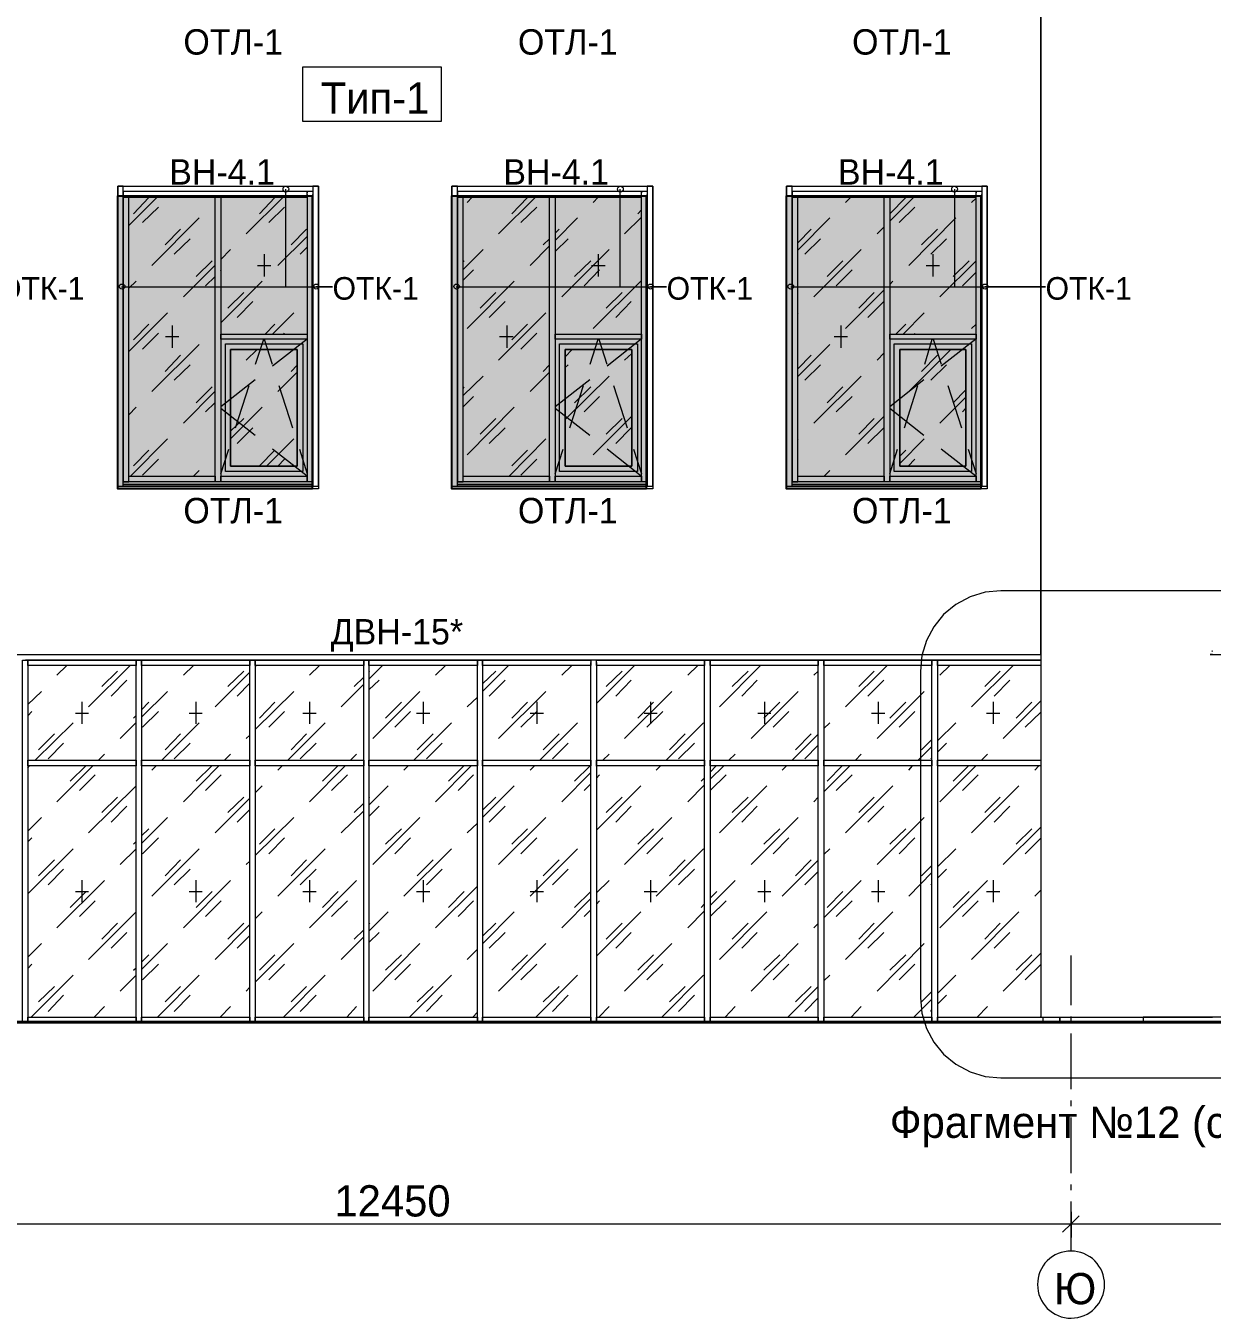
# Model space of a CAD drawing. Header units: millimetres. Extents: x 2294 to 908349, y -83289 to 219220.
# Drawn here: x 338640 to 349630, y -63473 to -51504 of the extents above; entities that cross this region are included whole.
import ezdxf

# ---------------------------------------------------------------- set-up
doc = ezdxf.new("R2010")
doc.units = ezdxf.units.MM
doc.layers.add('PDF _Геометрия', color=7, linetype='Continuous')
doc.layers.add('PDF _Текст', color=7, linetype='Continuous')

msp = doc.modelspace()

# ---------------------------------------------------------------- hatches: boundary and pattern name
at = {"transparency": 33554551}
h = msp.add_hatch(color=3, dxfattribs=at)
h.dxf.hatch_style = 1
h.paths.add_polyline_path([(339492.7, -53079.2), (341291.7, -53079.2), (341291.7, -55792.6), (339492.7, -55792.6)])
h = msp.add_hatch(color=3, dxfattribs=at)
h.dxf.hatch_style = 1
h.paths.add_polyline_path([(342587.7, -53079.2), (344386.8, -53079.2), (344386.8, -55792.6), (342587.7, -55792.6)])
h = msp.add_hatch(color=3, dxfattribs=at)
h.dxf.hatch_style = 1
h.paths.add_polyline_path([(345687.2, -53079.2), (347486.2, -53079.2), (347486.2, -55792.6), (345687.2, -55792.6)])

# ---------------------------------------------------------------- linework, layer by layer
for points in [[(339492.7, -53079.2), (341291.7, -53079.2), (341291.7, -55792.6), (339492.7, -55792.6)], [(342587.7, -53079.2), (344386.8, -53079.2), (344386.8, -55792.6), (342587.7, -55792.6)], [(345687.2, -53079.2), (347486.2, -53079.2), (347486.2, -55792.6), (345687.2, -55792.6)]]:
    msp.add_lwpolyline(points, close=True)
at = {"layer": 'PDF _Геометрия', "lineweight": 9}
for points in [[(348043.4, -44951.1), (348043.4, -48649.5), (348060.9, -48649.5), (348043.4, -48649.5), (348043.4, -57327), (348043.4, -60684.4), (348060.9, -60684.4), (348060.9, -60732.5), (347086.1, -60732.5), (347086.1, -60684.4), (348060.9, -60684.4), (349612.8, -60684.4), (349634.7, -60684.4)], [(339540.7, -54385), (339540.7, -55727), (339593.2, -55727), (339593.2, -54380.6), (339593.2, -53091), (339540.7, -53091), (339540.7, -54380.6), (339540.7, -53064.8), (339540.7, -52990.4), (339492.7, -52990.4), (339492.7, -53064.8), (339492.7, -54380.6), (339492.7, -55700.8), (339492.7, -55775.1), (339492.7, -52990.4), (341350.6, -52990.4), (341350.6, -55775.1), (341350.6, -55700.8), (341350.6, -54380.6), (341350.6, -53064.8), (341350.6, -52990.4), (341298.1, -52990.4), (341298.1, -53064.8)], [(341044.6, -53016.7), (341044.6, -53921.6), (341481.7, -53921.6), (341328.7, -53921.6)], [(342640.2, -54385), (342640.2, -55727), (342692.6, -55727), (342692.6, -54380.6), (342692.6, -53091), (342640.2, -53091), (342640.2, -54380.6), (342640.2, -53064.8), (342640.2, -52990.4), (342587.7, -52990.4), (342587.7, -53064.8), (342587.7, -54380.6), (342587.7, -55700.8), (342587.7, -55775.1), (342587.7, -52990.4), (344450, -52990.4), (344450, -55775.1), (344450, -55700.8), (344450, -54380.6), (344450, -53064.8), (344450, -52990.4), (344397.6, -52990.4), (344397.6, -53064.8)], [(344144, -53016.7), (344144, -53921.6), (344576.8, -53921.6), (344428.2, -53921.6)], [(345739.6, -54385), (345739.6, -55727), (345792.1, -55727), (345792.1, -54380.6), (345792.1, -53091), (345739.6, -53091), (345739.6, -54380.6), (345739.6, -53064.8), (345739.6, -52990.4), (345687.2, -52990.4), (345687.2, -53064.8), (345687.2, -54380.6), (345687.2, -55700.8), (345687.2, -55775.1), (345687.2, -52990.4), (347545.1, -52990.4), (347545.1, -55775.1), (347545.1, -55700.8), (347545.1, -54380.6), (347545.1, -53064.8), (347545.1, -52990.4), (347497, -52990.4), (347497, -53064.8)], [(347243.5, -53016.7), (347243.5, -53921.6), (348087.2, -53921.6), (347527.6, -53921.6)], [(339593.2, -53353.3), (339855.5, -53091)], [(339636.9, -53244), (339781.2, -53095.4)], [(340393.2, -53139.1), (340393.2, -53134.7)], [(341245.7, -53064.8), (341245.7, -54380.6), (341245.7, -55727), (340445.7, -55727), (340445.7, -55674.6), (341245.7, -55674.6)], [(340681.7, -53432), (341022.7, -53091)], [(340804.1, -53244), (340948.4, -53095.4)], [(341245.7, -53038.5), (341245.7, -53051.6)], [(341298.1, -54380.6), (341298.1, -53064.8), (341298.1, -54380.6), (341298.1, -55700.8), (341298.1, -55766.4)], [(342727.6, -53139.1), (342775.7, -53091)], [(343020.5, -53432), (343361.5, -53091)], [(343142.9, -53244), (343287.2, -53095.4)], [(343894.8, -53139.1), (343942.9, -53091)], [(344345.1, -53038.5), (344345.1, -53051.6)], [(344397.6, -54385), (344397.6, -55727), (344345.1, -55727), (344345.1, -54380.6), (344345.1, -53064.8)], [(344397.6, -54380.6), (344397.6, -53064.8), (344397.6, -54380.6), (344397.6, -55700.8), (344397.6, -55766.4)], [(346233.6, -53139.1), (346281.7, -53091)], [(346644.5, -53313.9), (346867.5, -53091)], [(346644.5, -53244), (346793.2, -53095.4)], [(347400.8, -53139.1), (347444.5, -53099.7)], [(347444.5, -53038.5), (347444.5, -53051.6)], [(347497, -54385), (347497, -55727), (347444.5, -55727), (347444.5, -54380.6), (347444.5, -53064.8)], [(347497, -54380.6), (347497, -53064.8), (347497, -54380.6), (347497, -55700.8), (347497, -55766.4)], [(339720, -53327), (339868.6, -53182.8)], [(340891.6, -53327), (341035.8, -53182.8)], [(343226, -53327), (343374.6, -53182.8)], [(344310.1, -53244), (344345.1, -53209)], [(346732, -53327), (346876.2, -53182.8)], [(339807.4, -53724.9), (340244.6, -53283.3)], [(343545.1, -53493.2), (343750.6, -53283.3)], [(344187.7, -53432), (344345.1, -53274.6)], [(345792.1, -53580.6), (346089.4, -53283.3)], [(346526.5, -53432), (346592.1, -53366.4)], [(346819.4, -53724.9), (347256.6, -53283.3)], [(339929.8, -53532.5), (340074.1, -53388.2)], [(340012.9, -53619.9), (340161.5, -53475.7)], [(340974.6, -53724.9), (341245.7, -53453.8)], [(341097, -53532.5), (341241.3, -53388.2)], [(343431.4, -53532.5), (343492.6, -53475.7)], [(343545.1, -53423.2), (343580.1, -53388.2)], [(343545.1, -53593.7), (343663.1, -53475.7)], [(345792.1, -53515), (345914.5, -53388.2)], [(345857.7, -53619.9), (346001.9, -53475.7)], [(346937.4, -53532.5), (347086.1, -53388.2)], [(347024.9, -53619.9), (347169.1, -53475.7)], [(340445.7, -53668), (340537.5, -53576.2)], [(340847.8, -53619.9), (340847.8, -53825.4)], [(341180.1, -53619.9), (341245.7, -53554.4)], [(342692.6, -53759.8), (342876.2, -53576.2)], [(343313.4, -53724.9), (343492.6, -53541.3)], [(343606.3, -54013.4), (344043.5, -53576.2)], [(343942.9, -53619.9), (343942.9, -53825.4)], [(345940.7, -54013.4), (346377.9, -53576.2)], [(347042.4, -53619.9), (347042.4, -53825.4)], [(340100.3, -54013.4), (340393.2, -53720.5)], [(340218.3, -53825.4), (340367, -53681.1)], [(340786.6, -53724.9), (340909, -53724.9)], [(342692.6, -53689.9), (342701.4, -53681.1)], [(343724.3, -53825.4), (343873, -53681.1)], [(343881.7, -53724.9), (344008.5, -53724.9)], [(346063.1, -53825.4), (346207.4, -53681.1)], [(346981.2, -53724.9), (347103.6, -53724.9)], [(347107.9, -54013.4), (347444.5, -53681.1)], [(347230.3, -53825.4), (347379, -53681.1)], [(340305.8, -53912.8), (340393.2, -53825.4)], [(340445.7, -53772.9), (340450, -53764.2)], [(342692.6, -53860.4), (342788.8, -53764.2)], [(343811.8, -53912.8), (343956, -53764.2)], [(346146.2, -53912.8), (346294.8, -53764.2)], [(347317.8, -53912.8), (347444.5, -53786.1)], [(339527.6, -53921.6), (341481.7, -53921.6)], [(339593.2, -53934.7), (339663.1, -53869.1)], [(340445.7, -54253.8), (340830.4, -53869.1)], [(340511.2, -54118.3), (340659.9, -53974)], [(342627.1, -53921.6), (344576.8, -53921.6)], [(342727.6, -54306.3), (343164.8, -53869.1)], [(342850, -54118.3), (342994.3, -53974)], [(343894.8, -54306.3), (344336.4, -53869.1)], [(344017.2, -54118.3), (344165.9, -53974)], [(345726.5, -53921.6), (348087.2, -53921.6)], [(346233.6, -54306.3), (346592.1, -53947.8)], [(346356, -54118.3), (346500.3, -53974)], [(346644.5, -53899.7), (346670.8, -53869.1)], [(340598.7, -54205.7), (340742.9, -54057.1)], [(342933.1, -54205.7), (343081.7, -54057.1)], [(344104.7, -54205.7), (344248.9, -54057.1)], [(346439.1, -54205.7), (346587.7, -54057.1)], [(339593.2, -54520.5), (339951.7, -54162)], [(340926.5, -54358.7), (341123.2, -54162)], [(343020.5, -54599.2), (343457.7, -54162)], [(345792.1, -54166.4), (345796.5, -54162)], [(346766.9, -54358.7), (346963.7, -54162)], [(339636.9, -54411.2), (339781.2, -54266.9)], [(339995.4, -54280.1), (339995.4, -54485.5)], [(340393.2, -54306.3), (340393.2, -54306.3)], [(340856.6, -54358.7), (340948.4, -54266.9)], [(343094.8, -54280.1), (343094.8, -54485.5)], [(343142.9, -54411.2), (343287.2, -54266.9)], [(346189.9, -54280.1), (346189.9, -54485.5)], [(346701.4, -54358.7), (346793.2, -54266.9)], [(347400.8, -54306.3), (347444.5, -54266.9)], [(339540.7, -55766.4), (339540.7, -55700.8), (339540.7, -54380.6)], [(339720, -54498.6), (339868.6, -54350)], [(339807.4, -54892.1), (340244.6, -54454.9)], [(339934.2, -54380.6), (340056.6, -54380.6)], [(340769.2, -54638.5), (340843.5, -54406.8)], [(340847.8, -54406.8), (340922.2, -54638.5)], [(341298.1, -54385), (341298.1, -55727), (341245.7, -55727), (341245.7, -55674.6), (340926.5, -55425.4)], [(341245.7, -54406.8), (340926.5, -54656)], [(341031.4, -54358.7), (341035.8, -54350)], [(342640.2, -55766.4), (342640.2, -55700.8), (342640.2, -54380.6)], [(343029.3, -54380.6), (343156, -54380.6)], [(343226, -54498.6), (343374.6, -54350)], [(343868.6, -54638.5), (343942.9, -54406.8)], [(343947.3, -54406.8), (344021.6, -54638.5)], [(344340.7, -54406.8), (344026, -54656)], [(345739.6, -55766.4), (345739.6, -55700.8), (345739.6, -54380.6)], [(345792.1, -54752.2), (346089.4, -54454.9)], [(346128.7, -54380.6), (346251.1, -54380.6)], [(346871.9, -54358.7), (346876.2, -54350)], [(346968, -54638.5), (347038, -54406.8)], [(347046.7, -54406.8), (347121, -54638.5)], [(347440.2, -54406.8), (347121, -54656)], [(339929.8, -54704.1), (340074.1, -54555.5)], [(340681.7, -54599.2), (340782.3, -54503)], [(343636.9, -54568.6), (343702.5, -54503)], [(344187.7, -54599.2), (344253.3, -54538)], [(345792.1, -54682.2), (345914.5, -54555.5)], [(346526.5, -54599.2), (346592.1, -54533.6)], [(346819.4, -54892.1), (347208.5, -54503)], [(346937.4, -54704.1), (347086.1, -54555.5)], [(340012.9, -54787.2), (340161.5, -54642.9)], [(341097, -54704.1), (341153.8, -54647.3)], [(343431.4, -54704.1), (343492.6, -54642.9)], [(343636.9, -54669.1), (343663.1, -54642.9)], [(345857.7, -54787.2), (346001.9, -54642.9)], [(347024.9, -54787.2), (347169.1, -54642.9)], [(340764.8, -54782.8), (340445.7, -55032)], [(340974.6, -54892.1), (341153.8, -54712.8)], [(342692.6, -54927), (342876.2, -54747.8)], [(343313.4, -54892.1), (343492.6, -54712.8)], [(343864.2, -54782.8), (343545.1, -55032)], [(343636.9, -55150), (344043.5, -54747.8)], [(345940.7, -55185), (346377.9, -54747.8)], [(346959.3, -54782.8), (346644.5, -55032)], [(340100.3, -55185), (340393.2, -54887.7)], [(340218.3, -54997), (340367, -54848.4)], [(340581.2, -55228.7), (340707.9, -54835.2)], [(340983.4, -54835.2), (341110.1, -55228.7)], [(342692.6, -54861.5), (342701.4, -54848.4)], [(342692.6, -55032), (342788.8, -54935.8)], [(343680.6, -55228.7), (343807.4, -54835.2)], [(343724.3, -54997), (343873, -54848.4)], [(343811.8, -55080), (343956, -54935.8)], [(344082.8, -54835.2), (344209.6, -55228.7)], [(346063.1, -54997), (346207.4, -54848.4)], [(346146.2, -55080), (346294.8, -54935.8)], [(346780.1, -55228.7), (346902.5, -54835.2)], [(347182.2, -54835.2), (347309, -55228.7)], [(347230.3, -54997), (347348.4, -54874.6)], [(339593.2, -55106.3), (339663.1, -55036.3)], [(340305.8, -55080), (340393.2, -54992.6)], [(340764.8, -55298.6), (340445.7, -55049.4)], [(340537.5, -55329.2), (340830.4, -55036.3)], [(342727.6, -55477.9), (343164.8, -55036.3)], [(343864.2, -55298.6), (343545.1, -55049.4)], [(346959.3, -55298.6), (346644.5, -55049.4)], [(347107.9, -55185), (347348.4, -54944.5)], [(347317.8, -55080), (347348.4, -55045.1)], [(340537.5, -55259.3), (340659.9, -55141.3)], [(342850, -55285.5), (342994.3, -55141.3)], [(343894.8, -55477.9), (344253.3, -55119.4)], [(344017.2, -55285.5), (344165.9, -55141.3)], [(346233.6, -55477.9), (346592.1, -55119.4)], [(346356, -55285.5), (346500.3, -55141.3)], [(340598.7, -55372.9), (340742.9, -55228.7)], [(342933.1, -55372.9), (343081.7, -55228.7)], [(344104.7, -55372.9), (344248.9, -55228.7)], [(346439.1, -55372.9), (346587.7, -55228.7)], [(339610.7, -55674.6), (339951.7, -55329.2)], [(340869.7, -55582.8), (341123.2, -55329.2)], [(343116.7, -55674.6), (343457.7, -55329.2)], [(345792.1, -55333.6), (345796.5, -55329.2)], [(346736.3, -55556.6), (346963.7, -55329.2)], [(339636.9, -55578.4), (339781.2, -55434.1)], [(339720, -55665.8), (339868.6, -55517.2)], [(340393.2, -55477.9), (340393.2, -55473.5)], [(340445.7, -55652.7), (340520, -55425.4)], [(340804.1, -55578.4), (340948.4, -55434.1)], [(340974.6, -55582.8), (341035.8, -55517.2)], [(341175.7, -55425.4), (341245.7, -55652.7)], [(343142.9, -55578.4), (343287.2, -55434.1)], [(343226, -55665.8), (343374.6, -55517.2)], [(343545.1, -55652.7), (343619.4, -55425.4)], [(344340.7, -55674.6), (344026, -55425.4)], [(344270.8, -55425.4), (344345.1, -55652.7)], [(346644.5, -55652.7), (346714.5, -55425.4)], [(346736.3, -55491), (346793.2, -55434.1)], [(346815, -55582.8), (346876.2, -55517.2)], [(347440.2, -55674.6), (347121, -55425.4)], [(347370.2, -55425.4), (347444.5, -55652.7)], [(340192.1, -55674.6), (340244.6, -55622.1)], [(346036.9, -55674.6), (346089.4, -55622.1)], [(341350.6, -55783.9), (341350.6, -55792.6), (339492.7, -55792.6), (339492.7, -55766.4), (339492.7, -55762)], [(339492.7, -55766.4), (341350.6, -55766.4)], [(341298.1, -55727), (339540.7, -55727)], [(341298.1, -55753.3), (339540.7, -55753.3), (341298.1, -55753.3)], [(341298.1, -55753.3), (339540.7, -55753.3)], [(341350.6, -55762), (341350.6, -55766.4), (341350.6, -55792.6)], [(344450, -55783.9), (344450, -55792.6), (342587.7, -55792.6), (342587.7, -55766.4), (342587.7, -55762)], [(342587.7, -55766.4), (344450, -55766.4)], [(344397.6, -55727), (342640.2, -55727)], [(344397.6, -55753.3), (342640.2, -55753.3), (344397.6, -55753.3)], [(344397.6, -55753.3), (342640.2, -55753.3)], [(344450, -55762), (344450, -55766.4), (344450, -55792.6)], [(347545.1, -55783.9), (347545.1, -55792.6), (345687.2, -55792.6), (345687.2, -55766.4), (345687.2, -55762)], [(345687.2, -55766.4), (347545.1, -55766.4)], [(347497, -55727), (345739.6, -55727)], [(347497, -55753.3), (345739.6, -55753.3), (347497, -55753.3)], [(347497, -55753.3), (345739.6, -55753.3)], [(347545.1, -55762), (347545.1, -55766.4), (347545.1, -55792.6)], [(339492.7, -55792.6), (339492.7, -55783.9)], [(342587.7, -55792.6), (342587.7, -55783.9)], [(345687.2, -55792.6), (345687.2, -55783.9)], [(383409.5, -60531.4), (383409.5, -57480), (383396.4, -57335.8), (383352.7, -57195.9), (383282.7, -57069.1), (383190.9, -56955.5), (383077.2, -56863.7), (382950.5, -56793.7), (382810.6, -56750), (382666.3, -56736.9), (347671.9, -56736.9), (347527.6, -56750), (347387.7, -56793.7), (347256.6, -56863.7), (347142.9, -56955.5), (347051.1, -57069.1), (346985.5, -57195.9), (346941.8, -57335.8), (346928.7, -57480), (346928.7, -60518.3)], [(335929.8, -60732.5), (335929.8, -58332.5), (335929.8, -57401.4), (335929.8, -57379.5), (335877.4, -57379.5), (335877.4, -57401.4), (335877.4, -58332.5), (335877.4, -57401.4), (335877.4, -57327), (335824.9, -57327), (347173.5, -57327)], [(349634.7, -57327), (349612.8, -57327), (354137.4, -57327)], [(349626, -57296.4), (349634.7, -57296.4), (349626, -57296.4)], [(348043.4, -57427.6), (347086.1, -57427.6), (347086.1, -57379.5), (348043.4, -57379.5), (347059.8, -57379.5), (346006.3, -57379.5), (344952.7, -57379.5), (343899.2, -57379.5), (342845.6, -57379.5), (341792.1, -57379.5), (340738.5, -57379.5), (339689.4, -57379.5), (338635.8, -57379.5)], [(338928.7, -57519.4), (339020.5, -57427.6)], [(339221.6, -57812.3), (339606.3, -57427.6)], [(340100.3, -57519.4), (340192.1, -57427.6)], [(340764.8, -57436.3), (340773.5, -57427.6)], [(341267.5, -57519.4), (341359.3, -57427.6)], [(341818.3, -57554.4), (341945.1, -57427.6)], [(342434.7, -57519.4), (342526.5, -57427.6)], [(343873, -57388.2), (343873, -57379.5), (343873, -57427.6), (342871.9, -57427.6), (342871.9, -57379.5), (343873, -57379.5)], [(342871.9, -57668), (343112.3, -57427.6)], [(343606.3, -57519.4), (343698.1, -57427.6)], [(343925.4, -57401.4), (343925.4, -58332.5), (343925.4, -60732.5), (343873, -60732.5), (343873, -58332.5), (343873, -57401.4)], [(343925.4, -57388.2), (343925.4, -57379.5)], [(343925.4, -57781.7), (344279.5, -57427.6)], [(344773.5, -57519.4), (344865.3, -57427.6)], [(345066.4, -57812.3), (345446.7, -57427.6)], [(346233.6, -57812.3), (346618.3, -57427.6)], [(347107.9, -57519.4), (347199.7, -57427.6)], [(347400.8, -57812.3), (347785.5, -57427.6)], [(339344, -57624.3), (339488.3, -57480)], [(339431.4, -57711.7), (339575.7, -57563.1)], [(340393.2, -57812.3), (340716.7, -57488.8)], [(340511.2, -57624.3), (340659.9, -57480)], [(341682.8, -57624.3), (341770.2, -57536.9)], [(341818.3, -57484.4), (341827.1, -57480)], [(341818.3, -57654.9), (341914.5, -57563.1)], [(342871.9, -57598.1), (342994.3, -57480)], [(342933.1, -57711.7), (343081.7, -57563.1)], [(344017.2, -57624.3), (344165.9, -57480)], [(344104.7, -57711.7), (344248.9, -57563.1)], [(345184.4, -57624.3), (345333.1, -57480)], [(345271.9, -57711.7), (345416.1, -57563.1)], [(345940.7, -57519.4), (345980.1, -57480)], [(346356, -57624.3), (346500.3, -57480)], [(346439.1, -57711.7), (346587.7, -57563.1)], [(347523.2, -57624.3), (347667.5, -57480)], [(347610.7, -57711.7), (347754.9, -57563.1)], [(338657.7, -57790.4), (338784.5, -57668)], [(339711.2, -57908.5), (339951.7, -57668)], [(340598.7, -57711.7), (340716.7, -57593.7)], [(340764.8, -58022.1), (341123.2, -57668)], [(341560.4, -57812.3), (341770.2, -57602.4)], [(341853.3, -58105.2), (342290.5, -57668)], [(343020.5, -58105.2), (343457.7, -57668)], [(344187.7, -58105.2), (344624.9, -57668)], [(345359.3, -58105.2), (345796.5, -57668)], [(346526.5, -58105.2), (346963.7, -57668)], [(339160.4, -57764.2), (339160.4, -57969.7)], [(339711.2, -57838.5), (339781.2, -57768.6)], [(340214, -57764.2), (340214, -57969.7)], [(340804.1, -57917.2), (340948.4, -57768.6)], [(341267.5, -57764.2), (341267.5, -57969.7)], [(341971.3, -57917.2), (342120, -57768.6)], [(342321.1, -57764.2), (342321.1, -57969.7)], [(342727.6, -57812.3), (342823.8, -57720.5)], [(343142.9, -57917.2), (343287.2, -57768.6)], [(343374.6, -57764.2), (343374.6, -57969.7)], [(344310.1, -57917.2), (344454.4, -57768.6)], [(344428.2, -57764.2), (344428.2, -57969.7)], [(345477.3, -57917.2), (345626, -57768.6)], [(345481.7, -57764.2), (345481.7, -57969.7)], [(346535.3, -57764.2), (346535.3, -57969.7)], [(346644.5, -57917.2), (346793.2, -57768.6)], [(347601.9, -57764.2), (347601.9, -57969.7)], [(347693.7, -58105.2), (348043.4, -57755.5)], [(347816.1, -57917.2), (347960.4, -57768.6)], [(338657.7, -57895.3), (338697, -57856)], [(339099.2, -57869.1), (339221.6, -57869.1)], [(339636.9, -57917.2), (339663.1, -57891)], [(339720, -58000.3), (339868.6, -57856)], [(340152.8, -57869.1), (340275.2, -57869.1)], [(340891.6, -58000.3), (341035.8, -57856)], [(341206.3, -57869.1), (341328.7, -57869.1)], [(342058.8, -58000.3), (342203, -57856)], [(342259.9, -57869.1), (342382.3, -57869.1)], [(343226, -58000.3), (343374.6, -57856)], [(343313.4, -57869.1), (343435.8, -57869.1)], [(344367, -57869.1), (344489.4, -57869.1)], [(344393.2, -58000.3), (344541.8, -57856)], [(345420.5, -57869.1), (345542.9, -57869.1)], [(345564.8, -58000.3), (345709, -57856)], [(346474.1, -57869.1), (346596.5, -57869.1)], [(346732, -58000.3), (346876.2, -57856)], [(347540.7, -57869.1), (347663.1, -57869.1)], [(347899.2, -58000.3), (348043.4, -57860.4)], [(338727.6, -58306.3), (339077.4, -57960.9)], [(339514.5, -58105.2), (339663.1, -57956.5)], [(339899.2, -58306.3), (340244.6, -57960.9)], [(341066.4, -58306.3), (341411.8, -57960.9)], [(342233.6, -58306.3), (342583.4, -57960.9)], [(343400.8, -58306.3), (343750.6, -57960.9)], [(344572.4, -58306.3), (344917.8, -57960.9)], [(346032.5, -58013.4), (346089.4, -57960.9)], [(347086.1, -58127), (347256.6, -57960.9)], [(338758.2, -58210.1), (338906.9, -58061.5)], [(338845.7, -58293.2), (338989.9, -58148.9)], [(339929.8, -58210.1), (340074.1, -58061.5)], [(340012.9, -58293.2), (340161.5, -58148.9)], [(340681.7, -58105.2), (340716.7, -58074.6)], [(341097, -58210.1), (341241.3, -58061.5)], [(341180.1, -58293.2), (341328.7, -58148.9)], [(342264.2, -58210.1), (342412.9, -58061.5)], [(342351.7, -58293.2), (342495.9, -58148.9)], [(343431.4, -58210.1), (343580.1, -58061.5)], [(343518.9, -58293.2), (343663.1, -58148.9)], [(344603, -58210.1), (344747.3, -58061.5)], [(344686.1, -58293.2), (344834.7, -58148.9)], [(345739.6, -58306.3), (345980.1, -58065.8)], [(345770.2, -58210.1), (345914.5, -58061.5)], [(345857.7, -58293.2), (345980.1, -58166.4)], [(346937.4, -58210.1), (347033.6, -58113.9)], [(347086.1, -58232), (347169.1, -58148.9)], [(339313.4, -58306.3), (339370.2, -58249.4)], [(340480.6, -58306.3), (340537.5, -58249.4)], [(341647.8, -58306.3), (341704.7, -58249.4)], [(343986.6, -58306.3), (344043.5, -58249.4)], [(345153.8, -58306.3), (345210.7, -58249.4)], [(346325.4, -58306.3), (346377.9, -58249.4)], [(346906.8, -58306.3), (347033.6, -58179.5)], [(347024.9, -58293.2), (347033.6, -58284.4)], [(347492.6, -58306.3), (347549.5, -58249.4)], [(338657.7, -58376.2), (338675.2, -58358.7)], [(338928.7, -58691), (339261, -58358.7)], [(339051.1, -58498.6), (339195.4, -58358.7)], [(339807.4, -58398.1), (339846.7, -58358.7)], [(340100.3, -58691), (340428.2, -58358.7)], [(340218.3, -58498.6), (340362.6, -58358.7)], [(340974.6, -58398.1), (341014, -58358.7)], [(341267.5, -58691), (341599.7, -58358.7)], [(341389.9, -58498.6), (341529.8, -58358.7)], [(342141.8, -58398.1), (342181.2, -58358.7)], [(342434.7, -58691), (342767, -58358.7)], [(342557.1, -58498.6), (342697, -58358.7)], [(342819.4, -58306.3), (342823.8, -58301.9)], [(343313.4, -58398.1), (343352.8, -58358.7)], [(343724.3, -58498.6), (343868.6, -58358.7)], [(343925.4, -58367.5), (343934.2, -58358.7)], [(344480.6, -58398.1), (344520, -58358.7)], [(344979, -58481.1), (345105.8, -58358.7)], [(344979, -58415.6), (345035.8, -58358.7)], [(345647.8, -58398.1), (345687.2, -58358.7)], [(346032.5, -58599.2), (346273, -58358.7)], [(346063.1, -58498.6), (346203, -58358.7)], [(346819.4, -58398.1), (346854.4, -58358.7)], [(348043.4, -58358.7), (347086.1, -58358.7), (347086.1, -58306.3), (348043.4, -58306.3)], [(347107.9, -58691), (347440.2, -58358.7)], [(347230.3, -58498.6), (347374.6, -58358.7)], [(347986.6, -58398.1), (348026, -58358.7)], [(339138.6, -58586.1), (339282.8, -58441.8)], [(340305.8, -58586.1), (340450, -58441.8)], [(341473, -58586.1), (341621.6, -58441.8)], [(342644.6, -58586.1), (342788.8, -58441.8)], [(343606.3, -58691), (343873, -58419.9)], [(343811.8, -58586.1), (343873, -58524.8)], [(343925.4, -58472.4), (343956, -58441.8)], [(344895.9, -58498.6), (344926.5, -58468)], [(344979, -58586.1), (345127.6, -58441.8)], [(346146.2, -58586.1), (346294.8, -58441.8)], [(347317.8, -58586.1), (347462, -58441.8)], [(339221.6, -58979.5), (339663.1, -58542.3)], [(339344, -58791.5), (339488.3, -58647.3)], [(340511.2, -58791.5), (340659.9, -58647.3)], [(340764.8, -58607.9), (340830.4, -58542.3)], [(341818.3, -58721.6), (341997.6, -58542.3)], [(341818.3, -58651.6), (341827.1, -58647.3)], [(342871.9, -58835.2), (343164.8, -58542.3)], [(342871.9, -58769.7), (342994.3, -58647.3)], [(343925.4, -58953.3), (344336.4, -58542.3)], [(344017.2, -58791.5), (344165.9, -58647.3)], [(344773.5, -58691), (344926.5, -58533.6)], [(345066.4, -58979.5), (345503.6, -58542.3)], [(345184.4, -58791.5), (345333.1, -58647.3)], [(345940.7, -58691), (345980.1, -58647.3)], [(346233.6, -58979.5), (346670.8, -58542.3)], [(346356, -58791.5), (346500.3, -58647.3)], [(347400.8, -58979.5), (347838, -58542.3)], [(347523.2, -58791.5), (347667.5, -58647.3)], [(339431.4, -58878.9), (339575.7, -58730.3)], [(340393.2, -58979.5), (340716.7, -58656)], [(340598.7, -58878.9), (340716.7, -58760.9)], [(341682.8, -58791.5), (341770.2, -58704.1)], [(341818.3, -58826.5), (341914.5, -58730.3)], [(342933.1, -58878.9), (343081.7, -58730.3)], [(344104.7, -58878.9), (344248.9, -58730.3)], [(345271.9, -58878.9), (345416.1, -58730.3)], [(346439.1, -58878.9), (346587.7, -58730.3)], [(347610.7, -58878.9), (347754.9, -58730.3)], [(338657.7, -58962), (338784.5, -58835.2)], [(339711.2, -59075.7), (339951.7, -58835.2)], [(340764.8, -59189.3), (341123.2, -58835.2)], [(341560.4, -58979.5), (341770.2, -58774)], [(341853.3, -59272.4), (342290.5, -58835.2)], [(342727.6, -58979.5), (342823.8, -58887.7)], [(343020.5, -59272.4), (343457.7, -58835.2)], [(344187.7, -59272.4), (344624.9, -58835.2)], [(345359.3, -59272.4), (345796.5, -58835.2)], [(346526.5, -59272.4), (346963.7, -58835.2)], [(339711.2, -59005.7), (339781.2, -58940.1)], [(340804.1, -59084.4), (340948.4, -58940.1)], [(341971.3, -59084.4), (342120, -58940.1)], [(343142.9, -59084.4), (343287.2, -58940.1)], [(344310.1, -59084.4), (344454.4, -58940.1)], [(345477.3, -59084.4), (345626, -58940.1)], [(346644.5, -59084.4), (346793.2, -58940.1)], [(347693.7, -59272.4), (348043.4, -58927)], [(347816.1, -59084.4), (347960.4, -58940.1)], [(338657.7, -59062.6), (338697, -59023.2)], [(338657.7, -59543.4), (339077.4, -59128.1)], [(339514.5, -59272.4), (339663.1, -59128.1)], [(339636.9, -59084.4), (339663.1, -59058.2)], [(339720, -59171.8), (339868.6, -59023.2)], [(339807.4, -59565.3), (340244.6, -59128.1)], [(340891.6, -59171.8), (341035.8, -59023.2)], [(340974.6, -59565.3), (341411.8, -59128.1)], [(342058.8, -59171.8), (342203, -59023.2)], [(342141.8, -59565.3), (342583.4, -59128.1)], [(343226, -59171.8), (343374.6, -59023.2)], [(343313.4, -59565.3), (343750.6, -59128.1)], [(344393.2, -59171.8), (344541.8, -59023.2)], [(344480.6, -59565.3), (344917.8, -59128.1)], [(345564.8, -59171.8), (345709, -59023.2)], [(346032.5, -59180.6), (346089.4, -59128.1)], [(346732, -59171.8), (346876.2, -59023.2)], [(347086.1, -59294.2), (347256.6, -59128.1)], [(347899.2, -59171.8), (348043.4, -59027.6)], [(338758.2, -59377.3), (338906.9, -59228.7)], [(339929.8, -59377.3), (340074.1, -59228.7)], [(340681.7, -59272.4), (340716.7, -59241.8)], [(341097, -59377.3), (341241.3, -59228.7)], [(342264.2, -59377.3), (342412.9, -59228.7)], [(343431.4, -59377.3), (343580.1, -59228.7)], [(344603, -59377.3), (344747.3, -59228.7)], [(345647.8, -59565.3), (345980.1, -59233)], [(345770.2, -59377.3), (345914.5, -59228.7)], [(338845.7, -59460.4), (338989.9, -59316.1)], [(340012.9, -59460.4), (340161.5, -59316.1)], [(341180.1, -59460.4), (341328.7, -59316.1)], [(342351.7, -59460.4), (342495.9, -59316.1)], [(343518.9, -59460.4), (343663.1, -59316.1)], [(344686.1, -59460.4), (344834.7, -59316.1)], [(345857.7, -59460.4), (345980.1, -59338)], [(346819.4, -59565.3), (347033.6, -59346.7)], [(346937.4, -59377.3), (347033.6, -59281.1)], [(347086.1, -59399.2), (347169.1, -59316.1)], [(338928.7, -59858.2), (339370.2, -59421)], [(339160.4, -59416.7), (339160.4, -59622.1)], [(340100.3, -59858.2), (340537.5, -59421)], [(340214, -59416.7), (340214, -59622.1)], [(341267.5, -59416.7), (341267.5, -59622.1)], [(341267.5, -59858.2), (341704.7, -59421)], [(342321.1, -59416.7), (342321.1, -59622.1)], [(342434.7, -59858.2), (342823.8, -59473.5)], [(343374.6, -59416.7), (343374.6, -59622.1)], [(343925.4, -59534.7), (344043.5, -59421)], [(344428.2, -59416.7), (344428.2, -59622.1)], [(344979, -59652.7), (345210.7, -59421)], [(345481.7, -59416.7), (345481.7, -59622.1)], [(346032.5, -59766.4), (346377.9, -59421)], [(346535.3, -59416.7), (346535.3, -59622.1)], [(347024.9, -59460.4), (347033.6, -59451.6)], [(347107.9, -59858.2), (347549.5, -59421)], [(347601.9, -59416.7), (347601.9, -59622.1)], [(339051.1, -59670.2), (339199.8, -59521.6)], [(339099.2, -59521.6), (339221.6, -59521.6)], [(340152.8, -59521.6), (340275.2, -59521.6)], [(340218.3, -59670.2), (340367, -59521.6)], [(341206.3, -59521.6), (341328.7, -59521.6)], [(341389.9, -59670.2), (341534.2, -59521.6)], [(342259.9, -59521.6), (342382.3, -59521.6)], [(342557.1, -59670.2), (342701.4, -59521.6)], [(343313.4, -59521.6), (343435.8, -59521.6)], [(343606.3, -59858.2), (343873, -59587.1)], [(343724.3, -59670.2), (343873, -59521.6)], [(344367, -59521.6), (344489.4, -59521.6)], [(344979, -59582.8), (345040.2, -59521.6)], [(345420.5, -59521.6), (345542.9, -59521.6)], [(346063.1, -59670.2), (346207.4, -59521.6)], [(346474.1, -59521.6), (346596.5, -59521.6)], [(347230.3, -59670.2), (347379, -59521.6)], [(347540.7, -59521.6), (347663.1, -59521.6)], [(347986.6, -59565.3), (348043.4, -59508.5)], [(339138.6, -59753.3), (339282.8, -59609)], [(339221.6, -60151.1), (339663.1, -59709.5)], [(340305.8, -59753.3), (340450, -59609)], [(340764.8, -59775.1), (340830.4, -59709.5)], [(341473, -59753.3), (341621.6, -59609)], [(341818.3, -59888.8), (341997.6, -59709.5)], [(342644.6, -59753.3), (342788.8, -59609)], [(342871.9, -60006.8), (343164.8, -59709.5)], [(343811.8, -59753.3), (343873, -59692.1)], [(343925.4, -59639.6), (343956, -59609)], [(343925.4, -60120.5), (344336.4, -59709.5)], [(344773.5, -59858.2), (344926.5, -59700.8)], [(344895.9, -59670.2), (344926.5, -59635.2)], [(344979, -59753.3), (345127.6, -59609)], [(345066.4, -60151.1), (345503.6, -59709.5)], [(346146.2, -59753.3), (346294.8, -59609)], [(346233.6, -60151.1), (346670.8, -59709.5)], [(347317.8, -59753.3), (347462, -59609)], [(347400.8, -60151.1), (347838, -59709.5)], [(339344, -59963.1), (339488.3, -59814.5)], [(340393.2, -60151.1), (340716.7, -59827.6)], [(340511.2, -59963.1), (340659.9, -59814.5)], [(341818.3, -59823.2), (341827.1, -59814.5)], [(342871.9, -59936.9), (342994.3, -59814.5)], [(344017.2, -59963.1), (344165.9, -59814.5)], [(345184.4, -59963.1), (345333.1, -59814.5)], [(345940.7, -59858.2), (345980.1, -59818.8)], [(346356, -59963.1), (346500.3, -59814.5)], [(347523.2, -59963.1), (347667.5, -59814.5)], [(339431.4, -60046.2), (339575.7, -59901.9)], [(340598.7, -60046.2), (340716.7, -59928.1)], [(341560.4, -60151.1), (341770.2, -59941.2)], [(341682.8, -59963.1), (341770.2, -59875.7)], [(341818.3, -59993.7), (341914.5, -59901.9)], [(342933.1, -60046.2), (343081.7, -59901.9)], [(344104.7, -60046.2), (344248.9, -59901.9)], [(345271.9, -60046.2), (345416.1, -59901.9)], [(346439.1, -60046.2), (346587.7, -59901.9)], [(347610.7, -60046.2), (347754.9, -59901.9)], [(338657.7, -60129.2), (338784.5, -60002.4)], [(339711.2, -60242.9), (339951.7, -60002.4)], [(340764.8, -60360.9), (341123.2, -60002.4)], [(341853.3, -60444), (342290.5, -60002.4)], [(342727.6, -60151.1), (342823.8, -60054.9)], [(343020.5, -60444), (343457.7, -60002.4)], [(344187.7, -60444), (344624.9, -60002.4)], [(345359.3, -60444), (345796.5, -60002.4)], [(346526.5, -60444), (346963.7, -60002.4)], [(338657.7, -60234.1), (338697, -60194.8)], [(339711.2, -60177.3), (339781.2, -60107.4)], [(339720, -60339.1), (339868.6, -60194.8)], [(340804.1, -60251.6), (340948.4, -60107.4)], [(340891.6, -60339.1), (341035.8, -60194.8)], [(341971.3, -60251.6), (342120, -60107.4)], [(342058.8, -60339.1), (342203, -60194.8)], [(343142.9, -60251.6), (343287.2, -60107.4)], [(343226, -60339.1), (343374.6, -60194.8)], [(344310.1, -60251.6), (344454.4, -60107.4)], [(344393.2, -60339.1), (344541.8, -60194.8)], [(345477.3, -60251.6), (345626, -60107.4)], [(345564.8, -60339.1), (345709, -60194.8)], [(346644.5, -60251.6), (346793.2, -60107.4)], [(346732, -60339.1), (346876.2, -60194.8)], [(347693.7, -60444), (348043.4, -60094.2)], [(347816.1, -60251.6), (347960.4, -60107.4)], [(347899.2, -60339.1), (348043.4, -60199.2)], [(348323.2, -60575.1), (348323.2, -60116.1)], [(338688.3, -60684.4), (339077.4, -60295.3)], [(339514.5, -60444), (339663.1, -60295.3)], [(339636.9, -60251.6), (339663.1, -60229.8)], [(339859.9, -60684.4), (340244.6, -60295.3)], [(341027.1, -60684.4), (341411.8, -60295.3)], [(342194.3, -60684.4), (342583.4, -60295.3)], [(343365.9, -60684.4), (343750.6, -60295.3)], [(344533.1, -60684.4), (344917.8, -60295.3)], [(346032.5, -60347.8), (346089.4, -60295.3)], [(347086.1, -60465.8), (347256.6, -60295.3)], [(338758.2, -60544.5), (338906.9, -60400.3)], [(339929.8, -60544.5), (340074.1, -60400.3)], [(340681.7, -60444), (340716.7, -60409)], [(341097, -60544.5), (341241.3, -60400.3)], [(342264.2, -60544.5), (342412.9, -60400.3)], [(343431.4, -60544.5), (343580.1, -60400.3)], [(344603, -60544.5), (344747.3, -60400.3)], [(345700.3, -60684.4), (345980.1, -60400.3)], [(345770.2, -60544.5), (345914.5, -60400.3)], [(338845.7, -60631.9), (338989.9, -60483.3)], [(340012.9, -60631.9), (340161.5, -60483.3)], [(341180.1, -60631.9), (341328.7, -60483.3)], [(342351.7, -60631.9), (342495.9, -60483.3)], [(343518.9, -60631.9), (343663.1, -60483.3)], [(344686.1, -60631.9), (344834.7, -60483.3)], [(345857.7, -60631.9), (345980.1, -60505.2)], [(346867.5, -60684.4), (347033.6, -60518.3)], [(346928.7, -60505.2), (346941.8, -60649.4), (346985.5, -60789.3), (347051.1, -60916.1), (347142.9, -61029.8), (347256.6, -61121.6), (347387.7, -61191.5), (347527.6, -61235.2), (347671.9, -61248.3), (382666.3, -61248.3), (382810.6, -61235.2), (382950.5, -61191.5), (383077.2, -61121.6), (383190.9, -61029.8), (383282.7, -60916.1), (383352.7, -60789.3), (383396.4, -60649.4), (383409.5, -60505.2)], [(346937.4, -60544.5), (347033.6, -60448.3)], [(347086.1, -60566.4), (347169.1, -60483.3)], [(339274.1, -60684.4), (339370.2, -60588.2)], [(340441.3, -60684.4), (340537.5, -60588.2)], [(341612.9, -60684.4), (341704.7, -60588.2)], [(342780.1, -60684.4), (342823.8, -60640.7)], [(343947.3, -60684.4), (344043.5, -60588.2)], [(345118.9, -60684.4), (345210.7, -60588.2)], [(346286.1, -60684.4), (346377.9, -60588.2)], [(347024.9, -60631.9), (347033.6, -60618.8)], [(347453.3, -60684.4), (347549.5, -60588.2)], [(348039.1, -60684.4), (348043.4, -60680)], [(348104.7, -60732.5), (348218.3, -60732.5), (348218.3, -60684.4), (348218.3, -60732.5)], [(348323.2, -60736.9), (348323.2, -60680)], [(349569.1, -60732.5), (348992.1, -60732.5), (349787.7, -60732.5), (349787.7, -60684.4), (348992.1, -60684.4), (348992.1, -60732.5)], [(348323.2, -61353.3), (348323.2, -60837.4)], [(348323.2, -61510.6), (348323.2, -61458.2)], [(348323.2, -62131.4), (348323.2, -61615.6)], [(348323.2, -62288.8), (348323.2, -62236.3)], [(348323.2, -62857.1), (348323.2, -62393.7)], [(335462.1, -62725.9), (335462.1, -62599.2), (348445.6, -62599.2)], [(348323.2, -62599.2), (348323.2, -62725.9), (348323.2, -62599.2), (348323.2, -62489.9), (348323.2, -62599.2), (354670.8, -62599.2), (360869.6, -62599.2), (367064.2, -62599.2), (373263.1, -62599.2), (373263.1, -62725.9), (373263.1, -62599.2), (373263.1, -62489.9), (373263.1, -62599.2)]]:
    msp.add_lwpolyline(points, dxfattribs=at)
msp.add_lwpolyline([(338635.8, -57327), (339689.4, -57327), (340738.5, -57327), (341792.1, -57327), (342845.6, -57327), (343899.2, -57327), (344952.7, -57327), (346006.3, -57327), (347059.8, -57327), (348043.4, -57327), (348043.4, -46664.8, 0.4090909)], format="xyb", dxfattribs=at)
for points in [[(341206.3, -51884.4), (342487.2, -51884.4), (342487.2, -52391.5), (341206.3, -52391.5)], [(340419.4, -53038.5), (339540.7, -53038.5), (339540.7, -53091), (340419.4, -53091), (341245.7, -53091), (341245.7, -53038.5), (340419.4, -53038.5), (339567, -53038.5), (339540.7, -53038.5), (339540.7, -52990.4), (339567, -52990.4), (340419.4, -52990.4), (341271.9, -52990.4), (341298.1, -52990.4), (341298.1, -53038.5), (341271.9, -53038.5)], [(343518.9, -53038.5), (342640.2, -53038.5), (342640.2, -53091), (343518.9, -53091), (344345.1, -53091), (344345.1, -53038.5), (343518.9, -53038.5), (342666.4, -53038.5), (342640.2, -53038.5), (342640.2, -52990.4), (342666.4, -52990.4), (343518.9, -52990.4), (344371.3, -52990.4), (344397.6, -52990.4), (344397.6, -53038.5), (344371.3, -53038.5)], [(346618.3, -53038.5), (345739.6, -53038.5), (345739.6, -53091), (346618.3, -53091), (347444.5, -53091), (347444.5, -53038.5), (346618.3, -53038.5), (345765.9, -53038.5), (345739.6, -53038.5), (345739.6, -52990.4), (345765.9, -52990.4), (346618.3, -52990.4), (347470.8, -52990.4), (347497, -52990.4), (347497, -53038.5), (347470.8, -53038.5)], [(340445.7, -55727), (340393.2, -55727), (339593.2, -55727), (339593.2, -55674.6), (340393.2, -55674.6), (340393.2, -55727), (340393.2, -54380.6), (340393.2, -53091), (340445.7, -53091), (340445.7, -54380.6)], [(343545.1, -55727), (343492.6, -55727), (342692.6, -55727), (342692.6, -55674.6), (343492.6, -55674.6), (343492.6, -55727), (343492.6, -54380.6), (343492.6, -53091), (343545.1, -53091), (343545.1, -54380.6)], [(346644.5, -55727), (346592.1, -55727), (345792.1, -55727), (345792.1, -55674.6), (346592.1, -55674.6), (346592.1, -55727), (346592.1, -54380.6), (346592.1, -53091), (346644.5, -53091), (346644.5, -54380.6)], [(341245.7, -54406.8), (340445.7, -54406.8), (340445.7, -54358.7), (341245.7, -54358.7)], [(340489.4, -54450.5), (341206.3, -54450.5), (341206.3, -55630.9), (340489.4, -55630.9)], [(341206.3, -54450.5), (341206.3, -55630.9), (340489.4, -55630.9), (340489.4, -54450.5)], [(344345.1, -54406.8), (343545.1, -54406.8), (343545.1, -54358.7), (344345.1, -54358.7)], [(343584.4, -54450.5), (344305.8, -54450.5), (344305.8, -55630.9), (343584.4, -55630.9)], [(344305.8, -54450.5), (344305.8, -55630.9), (343584.4, -55630.9), (343584.4, -54450.5)], [(347444.5, -54406.8), (346644.5, -54406.8), (346644.5, -54358.7), (347444.5, -54358.7)], [(346683.9, -54450.5), (347400.8, -54450.5), (347400.8, -55630.9), (346683.9, -55630.9)], [(347400.8, -54450.5), (347400.8, -55630.9), (346683.9, -55630.9), (346683.9, -54450.5)], [(341153.8, -54503), (340537.5, -54503), (340537.5, -55582.8), (341153.8, -55582.8)], [(340537.5, -55582.8), (340537.5, -54503), (341153.8, -54503), (341153.8, -55582.8)], [(344253.3, -54503), (343636.9, -54503), (343636.9, -55582.8), (344253.3, -55582.8)], [(343636.9, -55582.8), (343636.9, -54503), (344253.3, -54503), (344253.3, -55582.8)], [(347348.4, -54503), (346736.3, -54503), (346736.3, -55582.8), (347348.4, -55582.8)], [(346736.3, -55582.8), (346736.3, -54503), (347348.4, -54503), (347348.4, -55582.8)], [(344345.1, -55727), (343545.1, -55727), (343545.1, -55674.6), (344345.1, -55674.6)], [(347444.5, -55727), (346644.5, -55727), (346644.5, -55674.6), (347444.5, -55674.6)], [(338609.6, -57401.4), (338609.6, -57379.5), (338657.7, -57379.5), (338657.7, -57401.4), (338657.7, -58332.5), (338657.7, -60732.5), (338609.6, -60732.5), (338609.6, -58332.5)], [(339663.1, -57427.6), (338657.7, -57427.6), (338657.7, -57379.5), (339663.1, -57379.5)], [(339663.1, -57401.4), (339663.1, -57379.5), (339711.2, -57379.5), (339711.2, -57401.4), (339711.2, -58332.5), (339711.2, -60732.5), (339663.1, -60732.5), (339663.1, -58332.5)], [(340716.7, -57427.6), (339711.2, -57427.6), (339711.2, -57379.5), (340716.7, -57379.5)], [(340716.7, -57401.4), (340716.7, -57379.5), (340764.8, -57379.5), (340764.8, -57401.4), (340764.8, -58332.5), (340764.8, -60732.5), (340716.7, -60732.5), (340716.7, -58332.5)], [(341770.2, -57427.6), (340764.8, -57427.6), (340764.8, -57379.5), (341770.2, -57379.5)], [(341770.2, -57401.4), (341770.2, -57379.5), (341818.3, -57379.5), (341818.3, -57401.4), (341818.3, -58332.5), (341818.3, -60732.5), (341770.2, -60732.5), (341770.2, -58332.5)], [(342823.8, -57427.6), (341818.3, -57427.6), (341818.3, -57379.5), (342823.8, -57379.5)], [(342823.8, -57401.4), (342823.8, -57379.5), (342871.9, -57379.5), (342871.9, -57401.4), (342871.9, -58332.5), (342871.9, -60732.5), (342823.8, -60732.5), (342823.8, -58332.5)], [(344926.5, -57427.6), (343925.4, -57427.6), (343925.4, -57379.5), (344926.5, -57379.5)], [(344926.5, -57401.4), (344926.5, -57379.5), (344979, -57379.5), (344979, -57401.4), (344979, -58332.5), (344979, -60732.5), (344926.5, -60732.5), (344926.5, -58332.5)], [(345980.1, -57427.6), (344979, -57427.6), (344979, -57379.5), (345980.1, -57379.5)], [(345980.1, -57401.4), (345980.1, -57379.5), (346032.5, -57379.5), (346032.5, -57401.4), (346032.5, -58332.5), (346032.5, -60732.5), (345980.1, -60732.5), (345980.1, -58332.5)], [(347033.6, -57427.6), (346032.5, -57427.6), (346032.5, -57379.5), (347033.6, -57379.5)], [(347033.6, -57401.4), (347033.6, -57379.5), (347086.1, -57379.5), (347086.1, -57401.4), (347086.1, -58332.5), (347086.1, -60732.5), (347033.6, -60732.5), (347033.6, -58332.5)], [(339663.1, -58358.7), (338657.7, -58358.7), (338657.7, -58306.3), (339663.1, -58306.3)], [(340716.7, -58358.7), (339711.2, -58358.7), (339711.2, -58306.3), (340716.7, -58306.3)], [(341770.2, -58358.7), (340764.8, -58358.7), (340764.8, -58306.3), (341770.2, -58306.3)], [(342823.8, -58358.7), (341818.3, -58358.7), (341818.3, -58306.3), (342823.8, -58306.3)], [(343873, -58358.7), (342871.9, -58358.7), (342871.9, -58306.3), (343873, -58306.3)], [(344926.5, -58358.7), (343925.4, -58358.7), (343925.4, -58306.3), (344926.5, -58306.3)], [(345980.1, -58358.7), (344979, -58358.7), (344979, -58306.3), (345980.1, -58306.3)], [(347033.6, -58358.7), (346032.5, -58358.7), (346032.5, -58306.3), (347033.6, -58306.3)], [(338657.7, -60684.4), (339663.1, -60684.4), (339663.1, -60732.5), (338657.7, -60732.5)], [(339711.2, -60684.4), (340716.7, -60684.4), (340716.7, -60732.5), (339711.2, -60732.5)], [(340764.8, -60684.4), (341770.2, -60684.4), (341770.2, -60732.5), (340764.8, -60732.5)], [(341818.3, -60684.4), (342823.8, -60684.4), (342823.8, -60732.5), (341818.3, -60732.5)], [(342871.9, -60684.4), (343873, -60684.4), (343873, -60732.5), (342871.9, -60732.5)], [(343925.4, -60684.4), (344926.5, -60684.4), (344926.5, -60732.5), (343925.4, -60732.5)], [(344979, -60684.4), (345980.1, -60684.4), (345980.1, -60732.5), (344979, -60732.5)], [(346032.5, -60684.4), (347033.6, -60684.4), (347033.6, -60732.5), (346032.5, -60732.5)]]:
    msp.add_lwpolyline(points, close=True, dxfattribs=at)
at = {"layer": 'PDF _Геометрия', "lineweight": 40}
msp.add_lwpolyline([(382648.8, -60732.5), (335680.6, -60732.5), (335680.6, -61117.2)], dxfattribs=at)
at = {"layer": 'PDF _Геометрия', "lineweight": 18}
msp.add_lwpolyline([(348397.5, -62524.8), (348323.2, -62599.2), (348244.5, -62677.8), (348323.2, -62599.2)], close=True, dxfattribs=at)
msp.add_lwpolyline([(348323.2, -62852.7, 0.4225352), (348012.8, -63163.1, 0.4172634), (348323.2, -63473.5, 0.4119718), (348633.6, -63163.1, 0.4172634)], format="xyb", close=True, dxfattribs=at)
at = {"layer": 'PDF _Геометрия', "lineweight": 9}
for points in [[(341022.7, -53016.7), (341022.7, -52999.2), (341031.4, -52990.4), (341048.9, -52990.4)], [(341022.7, -53016.7), (341022.7, -52999.2), (341031.4, -52990.4), (341048.9, -52990.4)], [(341048.9, -53042.9), (341031.4, -53042.9), (341022.7, -53029.8), (341022.7, -53016.7)], [(341048.9, -53042.9), (341031.4, -53042.9), (341022.7, -53029.8), (341022.7, -53016.7)], [(341048.9, -52990.4), (341062, -52990.4), (341075.2, -52999.2), (341075.2, -53016.7)], [(341048.9, -52990.4), (341062, -52990.4), (341075.2, -52999.2), (341075.2, -53016.7)], [(341075.2, -53016.7), (341075.2, -53029.8), (341062, -53042.9), (341048.9, -53042.9)], [(341075.2, -53016.7), (341075.2, -53029.8), (341062, -53042.9), (341048.9, -53042.9)], [(344122.1, -53016.7), (344122.1, -52999.2), (344130.9, -52990.4), (344148.4, -52990.4)], [(344122.1, -53016.7), (344122.1, -52999.2), (344130.9, -52990.4), (344148.4, -52990.4)], [(344148.4, -53042.9), (344130.9, -53042.9), (344122.1, -53029.8), (344122.1, -53016.7)], [(344148.4, -53042.9), (344130.9, -53042.9), (344122.1, -53029.8), (344122.1, -53016.7)], [(344148.4, -52990.4), (344161.5, -52990.4), (344174.6, -52999.2), (344174.6, -53016.7)], [(344148.4, -52990.4), (344161.5, -52990.4), (344174.6, -52999.2), (344174.6, -53016.7)], [(344174.6, -53016.7), (344174.6, -53029.8), (344161.5, -53042.9), (344148.4, -53042.9)], [(344174.6, -53016.7), (344174.6, -53029.8), (344161.5, -53042.9), (344148.4, -53042.9)], [(347217.2, -53016.7), (347217.2, -52999.2), (347226, -52990.4), (347243.5, -52990.4)], [(347217.2, -53016.7), (347217.2, -52999.2), (347226, -52990.4), (347243.5, -52990.4)], [(347243.5, -53042.9), (347226, -53042.9), (347217.2, -53029.8), (347217.2, -53016.7)], [(347243.5, -53042.9), (347226, -53042.9), (347217.2, -53029.8), (347217.2, -53016.7)], [(347243.5, -52990.4), (347256.6, -52990.4), (347269.7, -52999.2), (347269.7, -53016.7)], [(347243.5, -52990.4), (347256.6, -52990.4), (347269.7, -52999.2), (347269.7, -53016.7)], [(347269.7, -53016.7), (347269.7, -53029.8), (347256.6, -53042.9), (347243.5, -53042.9)], [(347269.7, -53016.7), (347269.7, -53029.8), (347256.6, -53042.9), (347243.5, -53042.9)], [(339505.8, -53917.2), (339505.8, -53904.1), (339514.5, -53895.4), (339532, -53895.4)], [(339505.8, -53917.2), (339505.8, -53904.1), (339514.5, -53895.4), (339532, -53895.4)], [(339532, -53943.4), (339514.5, -53943.4), (339505.8, -53930.3), (339505.8, -53917.2)], [(339532, -53943.4), (339514.5, -53943.4), (339505.8, -53930.3), (339505.8, -53917.2)], [(339532, -53895.4), (339545.1, -53895.4), (339558.2, -53904.1), (339558.2, -53917.2)], [(339532, -53895.4), (339545.1, -53895.4), (339558.2, -53904.1), (339558.2, -53917.2)], [(339558.2, -53917.2), (339558.2, -53930.3), (339545.1, -53943.4), (339532, -53943.4)], [(339558.2, -53917.2), (339558.2, -53930.3), (339545.1, -53943.4), (339532, -53943.4)], [(341306.9, -53917.2), (341306.9, -53904.1), (341315.6, -53895.4), (341328.7, -53895.4)], [(341306.9, -53917.2), (341306.9, -53904.1), (341315.6, -53895.4), (341328.7, -53895.4)], [(341328.7, -53943.4), (341315.6, -53943.4), (341306.9, -53930.3), (341306.9, -53917.2)], [(341328.7, -53943.4), (341315.6, -53943.4), (341306.9, -53930.3), (341306.9, -53917.2)], [(341328.7, -53895.4), (341341.8, -53895.4), (341354.9, -53904.1), (341354.9, -53917.2)], [(341328.7, -53895.4), (341341.8, -53895.4), (341354.9, -53904.1), (341354.9, -53917.2)], [(341354.9, -53917.2), (341354.9, -53930.3), (341341.8, -53943.4), (341328.7, -53943.4)], [(341354.9, -53917.2), (341354.9, -53930.3), (341341.8, -53943.4), (341328.7, -53943.4)], [(342605.2, -53917.2), (342605.2, -53904.1), (342614, -53895.4), (342631.4, -53895.4)], [(342605.2, -53917.2), (342605.2, -53904.1), (342614, -53895.4), (342631.4, -53895.4)], [(342631.4, -53943.4), (342614, -53943.4), (342605.2, -53930.3), (342605.2, -53917.2)], [(342631.4, -53943.4), (342614, -53943.4), (342605.2, -53930.3), (342605.2, -53917.2)], [(342631.4, -53895.4), (342644.6, -53895.4), (342657.7, -53904.1), (342657.7, -53917.2)], [(342631.4, -53895.4), (342644.6, -53895.4), (342657.7, -53904.1), (342657.7, -53917.2)], [(342657.7, -53917.2), (342657.7, -53930.3), (342644.6, -53943.4), (342631.4, -53943.4)], [(342657.7, -53917.2), (342657.7, -53930.3), (342644.6, -53943.4), (342631.4, -53943.4)], [(344401.9, -53917.2), (344401.9, -53904.1), (344410.7, -53895.4), (344428.2, -53895.4)], [(344401.9, -53917.2), (344401.9, -53904.1), (344410.7, -53895.4), (344428.2, -53895.4)], [(344428.2, -53943.4), (344410.7, -53943.4), (344401.9, -53930.3), (344401.9, -53917.2)], [(344428.2, -53943.4), (344410.7, -53943.4), (344401.9, -53930.3), (344401.9, -53917.2)], [(344428.2, -53895.4), (344441.3, -53895.4), (344454.4, -53904.1), (344454.4, -53917.2)], [(344428.2, -53895.4), (344441.3, -53895.4), (344454.4, -53904.1), (344454.4, -53917.2)], [(344454.4, -53917.2), (344454.4, -53930.3), (344441.3, -53943.4), (344428.2, -53943.4)], [(344454.4, -53917.2), (344454.4, -53930.3), (344441.3, -53943.4), (344428.2, -53943.4)], [(345700.3, -53917.2), (345700.3, -53904.1), (345709, -53895.4), (345726.5, -53895.4)], [(345700.3, -53917.2), (345700.3, -53904.1), (345709, -53895.4), (345726.5, -53895.4)], [(345726.5, -53943.4), (345709, -53943.4), (345700.3, -53930.3), (345700.3, -53917.2)], [(345726.5, -53943.4), (345709, -53943.4), (345700.3, -53930.3), (345700.3, -53917.2)], [(345726.5, -53895.4), (345739.6, -53895.4), (345752.7, -53904.1), (345752.7, -53917.2)], [(345726.5, -53895.4), (345739.6, -53895.4), (345752.7, -53904.1), (345752.7, -53917.2)], [(345752.7, -53917.2), (345752.7, -53930.3), (345739.6, -53943.4), (345726.5, -53943.4)], [(345752.7, -53917.2), (345752.7, -53930.3), (345739.6, -53943.4), (345726.5, -53943.4)], [(347501.4, -53917.2), (347501.4, -53904.1), (347510.1, -53895.4), (347527.6, -53895.4)], [(347501.4, -53917.2), (347501.4, -53904.1), (347510.1, -53895.4), (347527.6, -53895.4)], [(347527.6, -53943.4), (347510.1, -53943.4), (347501.4, -53930.3), (347501.4, -53917.2)], [(347527.6, -53943.4), (347510.1, -53943.4), (347501.4, -53930.3), (347501.4, -53917.2)], [(347527.6, -53895.4), (347540.7, -53895.4), (347553.8, -53904.1), (347553.8, -53917.2)], [(347527.6, -53895.4), (347540.7, -53895.4), (347553.8, -53904.1), (347553.8, -53917.2)], [(347553.8, -53917.2), (347553.8, -53930.3), (347540.7, -53943.4), (347527.6, -53943.4)], [(347553.8, -53917.2), (347553.8, -53930.3), (347540.7, -53943.4), (347527.6, -53943.4)]]:
    msp.add_open_spline(points, degree=3, dxfattribs=at)

# ---------------------------------------------------------------- texts
at = {"layer": 'PDF _Текст', "attachment_point": 4, "style": ''}
for s, insert, char_height in [('ОТЛ-1', (340099.7, -51654.7), 235.29), ('ОТЛ-1', (343198.9, -51654.7), 235.29), ('ОТЛ-1', (346294.3, -51654.7), 235.29), ('Тип-1', (341372, -52172.9), 289.45), ('ВН-4.1', (339968.6, -52856.9), 235.29), ('ВН-4.1', (343063.7, -52856.9), 235.29), ('ВН-4.1', (346163.2, -52856.9), 235.29), ('ОТК-1', (338381.9, -53937.2), 209.3), ('ОТК-1', (341481.3, -53937.2), 209.3), ('ОТК-1', (344576.3, -53937.2), 209.3), ('ОТК-1', (348086.6, -53937.2), 209.3), ('ОТЛ-1', (340099.5, -55995.6), 235.29), ('ОТЛ-1', (343199.1, -55995.6), 235.29), ('ОТЛ-1', (346294.3, -55995.6), 235.29), ('ДВН-15*', (341463.9, -57149.7), 235.29), ('Фрагмент №12 (см. лист 13)', (346644, -61702.8), 289.45), ('12450', (341498.8, -62389.1), 289.45), ('Ю', (348165.3, -63202.2), 289.5)]:
    msp.add_mtext(s, dxfattribs=dict(at, insert=insert, char_height=char_height))

doc.saveas('drawing.dxf')
